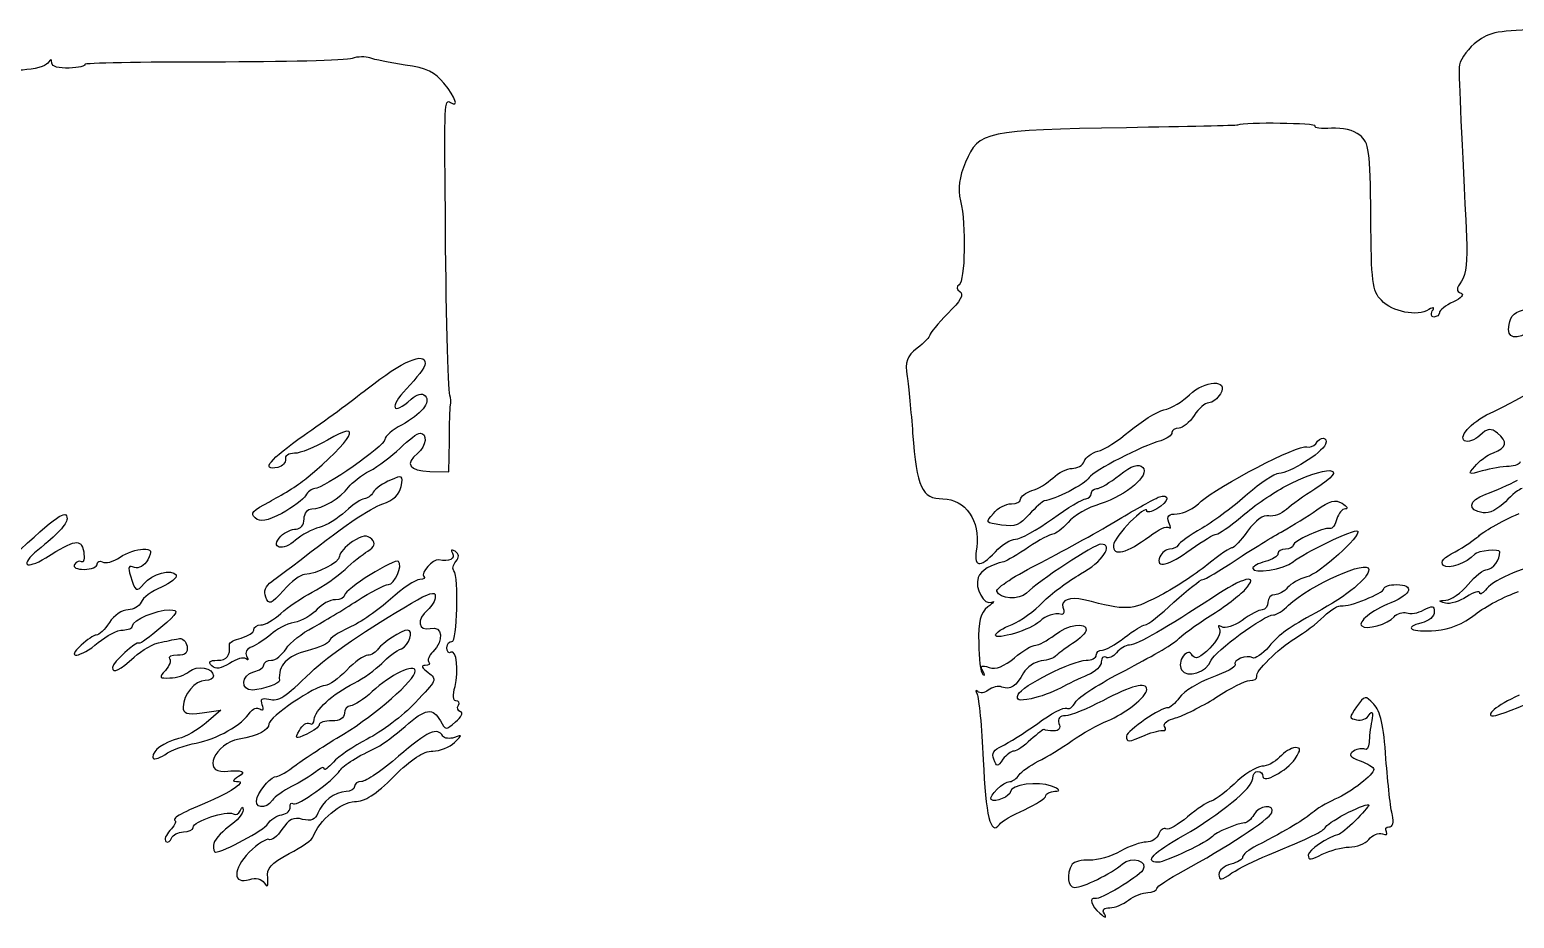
# Model space of a CAD drawing. Extents: x 0 to 69.4, y 0 to 30.3.
# Drawn here: x 50.08 to 55.19, y 12.22 to 15.27 of the extents above; entities that cross this region are included whole.
import ezdxf

# ---------------------------------------------------------------- set-up
doc = ezdxf.new("R2010")
doc.units = 0
doc.header["$MEASUREMENT"] = 0
doc.layers.get('0').update_dxf_attribs({"linetype": 'CONTINUOUS'})

msp = doc.modelspace()

# ---------------------------------------------------------------- linework, layer by layer
at = {"color": 0, "linetype": 'CONTINUOUS'}
for p, q in [((51.1908, 15.1754), (51.1908, 15.1754)), ((51.4425, 14.1268), (51.4425, 14.1268)), ((54.1783, 14.0226), (54.1783, 14.0226)), ((51.524, 13.7536), (51.5258, 13.8595)), ((54.5394, 13.8491), (54.5394, 13.8491)), ((51.4582, 13.7554), (51.524, 13.7536)), ((50.6753, 12.9256), (50.7394, 12.9343)), ((50.7394, 12.9343), (50.6892, 12.8909)), ((54.6471, 12.9465), (54.6471, 12.9465)), ((51.3506, 12.7763), (51.3506, 12.7763)), ((54.3814, 12.7728), (54.3814, 12.7728))]:
    msp.add_line(p, q, dxfattribs=at)
for points in [[(55.265, 15.2743), (55.1226, 15.2708), (55.0983, 15.2639), (55.0515, 15.2257)], [(55.0515, 15.2257), (55.0237, 15.2014), (54.9994, 15.165), (54.9994, 15.1458)], [(50.1579, 15.1597), (50.1579, 15.1754), (50.1544, 15.1754), (50.144, 15.1597)], [(51.1908, 15.1754), (51.1717, 15.1685), (50.9565, 15.1632), (50.71, 15.1632)], [(51.2515, 15.1771), (51.2376, 15.1824), (51.2099, 15.1824), (51.1908, 15.1754)], [(51.3731, 15.1528), (51.321, 15.1615), (51.2654, 15.1719), (51.2515, 15.1771)], [(50.144, 15.1597), (50.1285, 15.1354), (49.9949, 15.125), (49.9375, 15.1442)], [(50.2169, 15.1424), (50.1822, 15.1407), (50.1579, 15.1476), (50.1579, 15.1597)], [(50.2708, 15.1546), (50.2743, 15.1493), (50.25, 15.1442), (50.2169, 15.1424)], [(50.71, 15.1632), (50.4653, 15.1632), (50.2674, 15.1597), (50.2708, 15.1546)], [(51.5067, 15.0903), (51.4772, 15.1285), (51.4478, 15.1424), (51.3731, 15.1528)], [(54.9994, 15.1458), (54.9976, 15.1146), (55.0099, 14.8785), (55.0254, 14.5608)], [(51.5293, 15.0243), (51.5588, 15.0053), (51.5483, 15.04), (51.5067, 15.0903)], [(51.5119, 14.6511), (51.5085, 15.0226), (51.5085, 15.0365), (51.5293, 15.0243)], [(53.8554, 14.9375), (53.3694, 14.9289), (53.3468, 14.9254), (53.3017, 14.8194)], [(54.2374, 14.9463), (54.2321, 14.9444), (54.0603, 14.941), (53.8554, 14.9375)], [(54.5047, 14.9428), (54.5099, 14.9532), (54.2651, 14.9567), (54.2374, 14.9463)], [(54.5603, 14.9358), (54.5256, 14.9324), (54.4994, 14.9358), (54.5047, 14.9428)], [(54.6575, 14.9115), (54.6367, 14.9289), (54.5985, 14.9375), (54.5603, 14.9358)], [(54.6957, 14.6319), (54.6939, 14.8629), (54.6904, 14.8854), (54.6575, 14.9115)], [(53.3017, 14.8194), (53.2792, 14.7657), (53.2739, 14.731), (53.2843, 14.6858)], [(53.2843, 14.6858), (53.3035, 14.6042), (53.3, 14.4099), (53.2792, 14.3976)], [(51.5275, 14.0175), (51.5206, 14.0418), (51.5136, 14.3126), (51.5119, 14.6511)], [(54.7321, 14.3439), (54.7008, 14.3768), (54.6974, 14.4046), (54.6957, 14.6319)], [(55.0254, 14.5608), (55.0289, 14.481), (55.0237, 14.4342), (55.0081, 14.4099)], [(55.0081, 14.4099), (54.989, 14.3838), (54.989, 14.3751), (55.0064, 14.3682)], [(53.2826, 14.3733), (53.2965, 14.3647), (53.2843, 14.3421), (53.241, 14.2988)], [(53.2792, 14.3976), (53.2688, 14.3907), (53.2704, 14.3821), (53.2826, 14.3733)], [(55.0064, 14.3682), (55.0185, 14.3647), (55.0064, 14.3508), (54.9803, 14.3386)], [(54.8953, 14.3126), (54.8553, 14.2865), (54.7703, 14.3039), (54.7321, 14.3439)], [(54.9074, 14.3074), (54.9161, 14.3196), (54.9126, 14.3213), (54.8953, 14.3126)], [(54.9126, 14.2865), (54.9039, 14.2865), (54.9004, 14.2953), (54.9074, 14.3074)], [(54.9803, 14.3386), (54.9525, 14.3265), (54.9317, 14.3092), (54.9317, 14.3004)], [(55.1713, 14.2606), (55.1765, 14.2918), (55.1921, 14.3057), (55.2356, 14.3143)], [(53.241, 14.2988), (53.2063, 14.264), (53.1785, 14.231), (53.1785, 14.224)], [(54.9317, 14.3004), (54.9317, 14.2935), (54.9231, 14.2865), (54.9126, 14.2865)], [(55.2511, 14.2432), (55.1974, 14.2032), (55.1608, 14.2101), (55.1713, 14.2606)], [(53.1785, 14.224), (53.1785, 14.2189), (53.1593, 14.1981), (53.135, 14.1789)], [(51.2429, 14.04), (51.3644, 14.1356), (51.4425, 14.1685), (51.4425, 14.1268)], [(53.135, 14.1789), (53.0986, 14.1511), (53.0933, 14.1338), (53.1003, 14.0817)], [(51.4425, 14.1268), (51.4425, 14.1147), (51.4131, 14.0765), (51.3783, 14.04)], [(55.1192, 13.9619), (55.1956, 13.9967), (55.3986, 14.1147), (55.4108, 14.1321)], [(53.1003, 14.0817), (53.1056, 14.0469), (53.1142, 13.9585), (53.1194, 13.8873)], [(54.0724, 14.0192), (54.1228, 14.0696), (54.2096, 14.0731), (54.1783, 14.0226)], [(51.0258, 13.8804), (51.0936, 13.9272), (51.1908, 13.9983), (51.2429, 14.04)], [(51.3783, 14.04), (51.3158, 13.9758), (51.3297, 13.9446), (51.3939, 14.0036)], [(51.4425, 14.0157), (51.4633, 13.9932), (51.4286, 13.9515), (51.361, 13.9151)], [(51.3939, 14.0036), (51.4131, 14.021), (51.4321, 14.0261), (51.4425, 14.0157)], [(51.5293, 13.9828), (51.531, 13.9932), (51.531, 14.0088), (51.5275, 14.0175)], [(53.9839, 13.9671), (54.0099, 13.9724), (54.0499, 13.9967), (54.0724, 14.0192)], [(54.1783, 14.0226), (54.1679, 14.0053), (54.1506, 13.9914), (54.1383, 13.9914)], [(51.5258, 13.8595), (51.5258, 13.9168), (51.5275, 13.974), (51.5293, 13.9828)], [(53.8658, 13.8943), (53.9057, 13.9272), (53.9578, 13.9603), (53.9839, 13.9671)], [(54.0881, 13.9481), (54.0724, 13.9238), (54.0481, 13.9047), (54.036, 13.9047)], [(54.1383, 13.9914), (54.1263, 13.9914), (54.1036, 13.9724), (54.0881, 13.9481)], [(55.0185, 13.8613), (54.9942, 13.8769), (55.0497, 13.9325), (55.1192, 13.9619)], [(51.0328, 13.7311), (51.1943, 13.8648), (51.236, 13.9394), (51.1057, 13.863)], [(51.361, 13.9151), (51.3297, 13.8994), (51.3036, 13.8769), (51.3036, 13.8648)], [(53.7565, 13.8248), (53.779, 13.83), (53.8276, 13.8613), (53.8658, 13.8943)], [(54.036, 13.9047), (54.0221, 13.9047), (54.0117, 13.8978), (54.0117, 13.889)], [(55.1314, 13.8873), (55.1088, 13.9047), (55.0983, 13.9047), (55.0706, 13.8786)], [(50.9357, 13.7693), (50.8732, 13.7571), (50.9079, 13.797), (51.0258, 13.8804)], [(51.1057, 13.863), (51.0624, 13.8387), (51.0119, 13.8179), (50.9929, 13.8179)], [(51.3036, 13.8648), (51.3036, 13.8439), (51.0918, 13.6963), (51.0624, 13.6963)], [(51.3557, 13.8352), (51.3853, 13.8648), (51.4165, 13.8873), (51.4251, 13.8873)], [(51.4251, 13.8873), (51.4513, 13.8873), (51.446, 13.8422), (51.4165, 13.8179)], [(53.1194, 13.8873), (53.1333, 13.6998), (53.1507, 13.6616), (53.2236, 13.6616)], [(53.9735, 13.8613), (53.9075, 13.8439), (53.7443, 13.7588), (53.7269, 13.7345)], [(54.0117, 13.889), (54.0117, 13.8804), (53.9943, 13.8682), (53.9735, 13.8613)], [(54.1124, 13.6529), (54.1696, 13.705), (54.4474, 13.8491), (54.4751, 13.8404)], [(54.5394, 13.8491), (54.5272, 13.8179), (54.4144, 13.7484), (54.3797, 13.7484)], [(54.4751, 13.8404), (54.4856, 13.837), (54.4994, 13.8422), (54.5064, 13.8509)], [(54.5064, 13.8509), (54.5221, 13.8769), (54.5499, 13.8752), (54.5394, 13.8491)], [(55.0706, 13.8786), (55.0532, 13.863), (55.0289, 13.8543), (55.0185, 13.8613)], [(55.1175, 13.8196), (55.1643, 13.837), (55.1678, 13.8578), (55.1314, 13.8873)], [(50.9617, 13.797), (50.9635, 13.7866), (50.9513, 13.7727), (50.9357, 13.7693)], [(50.9929, 13.8179), (50.9721, 13.8179), (50.9582, 13.8092), (50.9617, 13.797)], [(51.2515, 13.7571), (51.2811, 13.7727), (51.3263, 13.8075), (51.3557, 13.8352)], [(51.4165, 13.8179), (51.3714, 13.7814), (51.3869, 13.7571), (51.4582, 13.7554)], [(53.7096, 13.7901), (53.7149, 13.804), (53.7357, 13.8196), (53.7565, 13.8248)], [(55.0532, 13.7727), (55.0671, 13.7901), (55.0949, 13.8109), (55.1175, 13.8196)], [(51.1786, 13.7016), (51.1908, 13.7172), (51.2238, 13.7432), (51.2515, 13.7571)], [(51.3592, 13.7033), (51.3679, 13.7432), (51.3644, 13.7432), (51.3228, 13.7259)], [(53.6019, 13.7328), (53.6211, 13.7519), (53.6506, 13.7658), (53.6679, 13.7658)], [(53.6679, 13.7658), (53.6853, 13.7658), (53.7044, 13.7762), (53.7096, 13.7901)], [(53.7531, 13.6963), (53.7635, 13.6963), (53.7982, 13.7172), (53.8311, 13.7432)], [(53.911, 13.7693), (53.9369, 13.7432), (53.8571, 13.6738), (53.7651, 13.6443)], [(53.8311, 13.7432), (53.8744, 13.7762), (53.8971, 13.7832), (53.911, 13.7693)], [(54.3797, 13.7484), (54.364, 13.7484), (54.3154, 13.7154), (54.2721, 13.6773)], [(54.3936, 13.6998), (54.5429, 13.7814), (54.6367, 13.7762), (54.5029, 13.6946)], [(55.0793, 13.7571), (55.0307, 13.7432), (55.0289, 13.745), (55.0532, 13.7727)], [(55.1713, 13.7727), (55.1487, 13.7727), (55.1088, 13.7658), (55.0793, 13.7571)], [(55.2094, 13.7884), (55.2094, 13.7797), (55.1921, 13.7745), (55.1713, 13.7727)], [(50.9061, 13.6512), (50.9461, 13.672), (51.0033, 13.7068), (51.0328, 13.7311)], [(51.0624, 13.6963), (51.0519, 13.6963), (51.0381, 13.6859), (51.0311, 13.672)], [(51.0519, 13.6269), (51.0883, 13.6269), (51.1508, 13.6634), (51.1786, 13.7016)], [(51.3228, 13.7259), (51.2985, 13.7154), (51.2707, 13.6963), (51.2638, 13.6842)], [(51.2967, 13.6443), (51.3332, 13.6564), (51.354, 13.6773), (51.3592, 13.7033)], [(53.4908, 13.6599), (53.4908, 13.6686), (53.5082, 13.6825), (53.529, 13.6894)], [(53.529, 13.6894), (53.5499, 13.6946), (53.5829, 13.7154), (53.6019, 13.7328)], [(53.7269, 13.7345), (53.7149, 13.712), (53.6054, 13.6564), (53.5725, 13.6547)], [(53.7339, 13.679), (53.7339, 13.6894), (53.7426, 13.6963), (53.7531, 13.6963)], [(54.2478, 13.5974), (54.2842, 13.6304), (54.3501, 13.6755), (54.3936, 13.6998)], [(54.5029, 13.6946), (54.4665, 13.672), (54.4231, 13.6408), (54.4057, 13.6252)], [(55.0914, 13.6773), (55.1226, 13.6894), (55.1731, 13.7102), (55.2008, 13.7259)], [(55.2164, 13.6963), (55.2078, 13.6963), (55.1817, 13.6755), (55.1592, 13.6512)], [(50.8575, 13.5957), (50.8385, 13.6113), (50.8489, 13.6217), (50.9061, 13.6512)], [(51.0311, 13.672), (51.0242, 13.6599), (50.986, 13.6321), (50.9496, 13.6113)], [(50.9825, 13.4273), (51.1631, 13.5696), (51.2515, 13.6286), (51.2967, 13.6443)], [(51.2325, 13.6616), (51.2238, 13.6616), (51.1943, 13.6425), (51.1682, 13.6182)], [(51.2638, 13.6842), (51.2568, 13.672), (51.2429, 13.6616), (51.2325, 13.6616)], [(53.2236, 13.6616), (53.3, 13.6616), (53.3537, 13.5835), (53.3399, 13.495)], [(53.3971, 13.6113), (53.4128, 13.6304), (53.4406, 13.6443), (53.4596, 13.6443)], [(53.4596, 13.6443), (53.4769, 13.6443), (53.4908, 13.6512), (53.4908, 13.6599)], [(53.5725, 13.6547), (53.5656, 13.6529), (53.5429, 13.6321), (53.5204, 13.6078)], [(53.6003, 13.5922), (53.6524, 13.6304), (53.7044, 13.6616), (53.7149, 13.6616)], [(53.7651, 13.6443), (53.7235, 13.6321), (53.6732, 13.6026), (53.654, 13.58)], [(53.7149, 13.6616), (53.7253, 13.6616), (53.7339, 13.6703), (53.7339, 13.679)], [(53.9249, 13.62), (53.9249, 13.646), (53.8121, 13.5314), (53.8103, 13.5019)], [(53.8276, 13.5904), (53.8867, 13.6252), (53.9492, 13.6599), (53.9647, 13.6668)], [(53.9647, 13.6668), (54.0064, 13.6825), (54.0013, 13.6495), (53.9596, 13.6269)], [(54.029, 13.6095), (54.0499, 13.6095), (54.0881, 13.6286), (54.1124, 13.6529)], [(54.2721, 13.6773), (54.2286, 13.6391), (54.1592, 13.5852), (54.1158, 13.5609)], [(54.5099, 13.6234), (54.5533, 13.6547), (54.5742, 13.6599), (54.5967, 13.646)], [(54.5967, 13.646), (54.614, 13.6356), (54.6193, 13.6269), (54.6089, 13.6269)], [(55.0828, 13.613), (55.0254, 13.6217), (55.0307, 13.6547), (55.0914, 13.6773)], [(55.1592, 13.6512), (55.1349, 13.6269), (55.1018, 13.6095), (55.0828, 13.613)], [(50.0226, 13.462), (50.1753, 13.6043), (50.21, 13.6286), (50.21, 13.5922)], [(50.21, 13.5922), (50.21, 13.5748), (50.1771, 13.5384), (50.1093, 13.4846)], [(50.9496, 13.6113), (50.8975, 13.5852), (50.8749, 13.58), (50.8575, 13.5957)], [(50.9982, 13.5575), (51.0138, 13.5575), (51.0258, 13.5713), (51.0258, 13.5922)], [(51.0258, 13.5922), (51.0258, 13.6113), (51.0381, 13.6269), (51.0519, 13.6269)], [(51.1682, 13.6182), (51.1422, 13.5939), (51.1022, 13.5696), (51.0779, 13.5627)], [(53.4249, 13.5713), (53.3694, 13.5783), (53.3694, 13.58), (53.3971, 13.6113)], [(53.5204, 13.6078), (53.4892, 13.5713), (53.4718, 13.5644), (53.4249, 13.5713)], [(53.4735, 13.5227), (53.4892, 13.5227), (53.5464, 13.554), (53.6003, 13.5922)], [(53.5621, 13.4429), (53.6489, 13.4881), (53.7686, 13.554), (53.8276, 13.5904)], [(53.9596, 13.6269), (53.9404, 13.6165), (53.9249, 13.613), (53.9249, 13.62)], [(54.0013, 13.58), (53.9925, 13.6026), (53.9994, 13.6095), (54.029, 13.6095)], [(54.1644, 13.5401), (54.1731, 13.5401), (54.2096, 13.5661), (54.2478, 13.5974)], [(54.345, 13.6026), (54.3258, 13.6078), (54.2999, 13.587), (54.2721, 13.5505)], [(54.4057, 13.6252), (54.3883, 13.6095), (54.3606, 13.5991), (54.345, 13.6026)], [(54.3936, 13.5505), (54.4265, 13.5696), (54.4804, 13.6009), (54.5099, 13.6234)], [(54.5793, 13.5922), (54.5742, 13.5731), (54.5638, 13.5575), (54.555, 13.5592)], [(54.6089, 13.6269), (54.5967, 13.6269), (54.5846, 13.6113), (54.5793, 13.5922)], [(55.0671, 13.5332), (55.0793, 13.547), (55.1418, 13.5818), (55.206, 13.6113)], [(50.9461, 13.5332), (50.96, 13.547), (50.9843, 13.5575), (50.9982, 13.5575)], [(51.0779, 13.5627), (51.0536, 13.5575), (51.0172, 13.5366), (50.9964, 13.5193)], [(51.2585, 13.5227), (51.2429, 13.5384), (51.2272, 13.5366), (51.1925, 13.5141)], [(53.6019, 13.5401), (53.5933, 13.5401), (53.5551, 13.5193), (53.5186, 13.495)], [(53.654, 13.58), (53.6332, 13.5575), (53.6107, 13.5401), (53.6019, 13.5401)], [(53.9353, 13.5332), (53.9647, 13.5557), (53.9943, 13.5696), (54.0013, 13.5627)], [(54.0013, 13.5627), (54.0082, 13.5557), (54.0082, 13.5627), (54.0013, 13.58)], [(54.1158, 13.5609), (54.0724, 13.5366), (54.036, 13.5088), (54.0325, 13.5019)], [(54.0776, 13.4881), (54.1175, 13.5175), (54.1575, 13.5401), (54.1644, 13.5401)], [(54.2721, 13.5505), (54.2478, 13.5175), (54.2251, 13.4932), (54.22, 13.4932)], [(54.2321, 13.4516), (54.2876, 13.4881), (54.3606, 13.5332), (54.3936, 13.5505)], [(54.555, 13.5592), (54.5325, 13.5644), (54.4283, 13.5158), (54.4283, 13.5019)], [(54.4283, 13.4447), (54.4647, 13.4759), (54.6401, 13.5592), (54.6506, 13.5505)], [(54.6506, 13.5505), (54.6644, 13.5349), (54.5186, 13.403), (54.4751, 13.3926)], [(50.1371, 13.4586), (50.2396, 13.5227), (50.2569, 13.5262), (50.2674, 13.4794)], [(50.3924, 13.4603), (50.4149, 13.4759), (50.4514, 13.4881), (50.4704, 13.4881)], [(50.4704, 13.4881), (50.5017, 13.4881), (50.5035, 13.4829), (50.4878, 13.4516)], [(50.9964, 13.5193), (50.9531, 13.4794), (50.9061, 13.4915), (50.9461, 13.5332)], [(51.1925, 13.5141), (51.1682, 13.4967), (51.1474, 13.4759), (51.1474, 13.4638)], [(51.2446, 13.4811), (51.2689, 13.4967), (51.2724, 13.5071), (51.2585, 13.5227)], [(51.5449, 13.4811), (51.531, 13.4881), (51.5293, 13.4863), (51.5363, 13.4742)], [(53.3399, 13.495), (53.3278, 13.4256), (53.3486, 13.4204), (53.404, 13.4794)], [(53.404, 13.4794), (53.4267, 13.5036), (53.4579, 13.5227), (53.4735, 13.5227)], [(53.5186, 13.495), (53.4822, 13.4707), (53.444, 13.4481), (53.4336, 13.4447)], [(53.7669, 13.5054), (53.7461, 13.5054), (53.5517, 13.3787), (53.5117, 13.337)], [(53.6975, 13.403), (53.7721, 13.4447), (53.8138, 13.5054), (53.7669, 13.5054)], [(53.8103, 13.5019), (53.8068, 13.462), (53.8571, 13.4742), (53.9353, 13.5332)], [(53.97, 13.462), (53.9543, 13.4204), (53.9994, 13.4308), (54.0776, 13.4881)], [(54.0029, 13.4881), (53.9908, 13.4881), (53.9769, 13.4759), (53.97, 13.462)], [(54.0325, 13.5019), (54.029, 13.495), (54.0151, 13.4881), (54.0029, 13.4881)], [(54.22, 13.4932), (54.2147, 13.495), (54.1749, 13.469), (54.1332, 13.4342)], [(54.4022, 13.4881), (54.3883, 13.4881), (54.3763, 13.4811), (54.3763, 13.4724)], [(54.4283, 13.5019), (54.4283, 13.495), (54.4161, 13.4881), (54.4022, 13.4881)], [(54.9856, 13.4794), (55.0168, 13.4967), (55.0532, 13.521), (55.0671, 13.5332)], [(55.14, 13.4794), (55.14, 13.4898), (55.0636, 13.4829), (55.0532, 13.4707)], [(50.1093, 13.4846), (50.0469, 13.4342), (50.066, 13.4152), (50.1371, 13.4586)], [(50.2361, 13.436), (50.2292, 13.4256), (50.2447, 13.4186), (50.269, 13.4186)], [(50.2604, 13.4447), (50.2535, 13.4499), (50.2431, 13.4464), (50.2361, 13.436)], [(50.2674, 13.4794), (50.2708, 13.4551), (50.269, 13.4412), (50.2604, 13.4447)], [(50.269, 13.4186), (50.2933, 13.4186), (50.3142, 13.4273), (50.3142, 13.4377)], [(50.3142, 13.4377), (50.3142, 13.4464), (50.3229, 13.4499), (50.3315, 13.4447)], [(50.3315, 13.4447), (50.3419, 13.4377), (50.3697, 13.4447), (50.3924, 13.4603)], [(50.4426, 13.4256), (50.4218, 13.4342), (50.4183, 13.4273), (50.4288, 13.3961)], [(50.4878, 13.4516), (50.4757, 13.4308), (50.4565, 13.4204), (50.4426, 13.4256)], [(51.1474, 13.4638), (51.1474, 13.4429), (51.0693, 13.4013), (51.0276, 13.4013)], [(51.3506, 13.4464), (51.3383, 13.4586), (51.1647, 13.3492), (51.1647, 13.3301)], [(51.1665, 13.4186), (51.1908, 13.4429), (51.2272, 13.4707), (51.2446, 13.4811)], [(51.3158, 13.3665), (51.3367, 13.3665), (51.3661, 13.4325), (51.3506, 13.4464)], [(51.4893, 13.4516), (51.4686, 13.4551), (51.4251, 13.4065), (51.4374, 13.3943)], [(51.5363, 13.4742), (51.5467, 13.4551), (51.5258, 13.4447), (51.4893, 13.4516)], [(51.5414, 13.4134), (51.5344, 13.4186), (51.5379, 13.4342), (51.5483, 13.4464)], [(51.5483, 13.4464), (51.5606, 13.4603), (51.5588, 13.4707), (51.5449, 13.4811)], [(53.4336, 13.4447), (53.3885, 13.436), (53.3537, 13.4152), (53.3451, 13.3908)], [(53.4093, 13.344), (53.4058, 13.3544), (53.4735, 13.3995), (53.5621, 13.4429)], [(54.1332, 13.4342), (54.0897, 13.3995), (54.0133, 13.3492), (53.9631, 13.3249)], [(54.1175, 13.3839), (54.1244, 13.3839), (54.1765, 13.4134), (54.2321, 13.4516)], [(54.3328, 13.4464), (54.3085, 13.4395), (54.2894, 13.429), (54.2894, 13.4221)], [(54.2894, 13.4221), (54.2894, 13.4013), (54.3987, 13.4186), (54.4283, 13.4447)], [(54.3763, 13.4724), (54.3763, 13.4638), (54.3571, 13.4516), (54.3328, 13.4464)], [(54.4126, 13.2954), (54.4874, 13.3648), (54.6888, 13.4551), (54.6888, 13.4186)], [(54.9456, 13.4325), (54.9335, 13.4447), (54.9474, 13.4603), (54.9856, 13.4794)], [(55.0532, 13.4707), (55.0254, 13.4395), (54.9612, 13.4169), (54.9456, 13.4325)], [(55.2979, 13.436), (55.2442, 13.436), (55.1192, 13.3856), (55.0949, 13.3527)], [(55.0967, 13.4186), (55.1157, 13.4186), (55.14, 13.4533), (55.14, 13.4794)], [(50.4288, 13.3961), (50.4444, 13.3422), (50.4496, 13.3388), (50.4757, 13.37)], [(50.4757, 13.37), (50.5017, 13.403), (50.5711, 13.4221), (50.585, 13.3995)], [(50.585, 13.3995), (50.5901, 13.3908), (50.5676, 13.3717), (50.5347, 13.3579)], [(50.9149, 13.377), (50.9322, 13.3908), (50.9635, 13.4134), (50.9825, 13.4273)], [(51.0276, 13.4013), (51.0138, 13.4013), (50.9808, 13.377), (50.9547, 13.3457)], [(51.0536, 13.3405), (51.0901, 13.3596), (51.1404, 13.3943), (51.1665, 13.4186)], [(51.4235, 13.3839), (51.4096, 13.3839), (51.3644, 13.3544), (51.3228, 13.3162)], [(51.4374, 13.3943), (51.4443, 13.3891), (51.4374, 13.3839), (51.4235, 13.3839)], [(51.5344, 13.1704), (51.5518, 13.1669), (51.5588, 13.3943), (51.5414, 13.4134)], [(53.3451, 13.3908), (53.3313, 13.3544), (53.366, 13.2936), (53.3919, 13.3058)], [(53.5672, 13.3058), (53.595, 13.3336), (53.654, 13.3787), (53.6975, 13.403)], [(54.0186, 13.3058), (54.0654, 13.3492), (54.1106, 13.3839), (54.1175, 13.3839)], [(54.2633, 13.3492), (54.3154, 13.4065), (54.2564, 13.3926), (54.1506, 13.3214)], [(54.4751, 13.3926), (54.4492, 13.3856), (54.4214, 13.37), (54.4092, 13.3561)], [(54.6888, 13.4186), (54.6888, 13.3891), (54.6175, 13.3301), (54.5064, 13.2693)], [(55.0307, 13.3665), (55.0532, 13.3961), (55.0844, 13.4186), (55.0967, 13.4186)], [(50.5347, 13.3579), (50.5017, 13.344), (50.4704, 13.3214), (50.4653, 13.3058)], [(50.894, 13.3231), (50.8853, 13.344), (50.8922, 13.3613), (50.9149, 13.377)], [(50.9547, 13.3457), (50.9114, 13.2988), (50.9044, 13.2954), (50.894, 13.3231)], [(50.9461, 13.2676), (50.9686, 13.2884), (51.0172, 13.3214), (51.0536, 13.3405)], [(51.2082, 13.311), (51.255, 13.3405), (51.3036, 13.3665), (51.3158, 13.3665)], [(51.3957, 13.3023), (51.4547, 13.3388), (51.4772, 13.344), (51.4772, 13.3266)], [(53.5117, 13.337), (53.4857, 13.3127), (53.4179, 13.3162), (53.4093, 13.344)], [(54.1436, 13.2589), (54.1922, 13.2902), (54.246, 13.3301), (54.2633, 13.3492)], [(54.3658, 13.3318), (54.3519, 13.3318), (54.3415, 13.3197), (54.3415, 13.3058)], [(54.4092, 13.3561), (54.3987, 13.3422), (54.3779, 13.3318), (54.3658, 13.3318)], [(54.595, 13.2936), (54.6193, 13.2884), (54.7408, 13.337), (54.7408, 13.3527)], [(54.7408, 13.3527), (54.7408, 13.3596), (54.7599, 13.3665), (54.7842, 13.3665)], [(54.7842, 13.3665), (54.8467, 13.3665), (54.8379, 13.3336), (54.7651, 13.304)], [(54.9543, 13.3127), (54.9717, 13.3127), (55.0064, 13.3388), (55.0307, 13.3665)], [(55.0706, 13.3388), (55.0706, 13.3457), (55.0497, 13.3405), (55.0254, 13.3249)], [(55.055, 13.2641), (55.0897, 13.2919), (55.1574, 13.3266), (55.2043, 13.3422)], [(55.0949, 13.3527), (55.0828, 13.337), (55.0706, 13.3301), (55.0706, 13.3388)], [(50.4653, 13.3058), (50.4583, 13.2919), (50.4392, 13.2797), (50.4201, 13.2797)], [(51.071, 13.2815), (51.0536, 13.2624), (51.0189, 13.2415), (50.9913, 13.2363)], [(51.0485, 13.0645), (51.1057, 13.12), (51.2499, 13.219), (51.3957, 13.3023)], [(51.0554, 13.219), (51.0918, 13.2381), (51.1596, 13.2797), (51.2082, 13.311)], [(51.1335, 13.3145), (51.1144, 13.3145), (51.0867, 13.2988), (51.071, 13.2815)], [(51.1647, 13.3301), (51.1647, 13.3214), (51.1508, 13.3145), (51.1335, 13.3145)], [(51.3228, 13.3162), (51.2828, 13.2797), (51.2186, 13.2346), (51.1804, 13.219)], [(51.4772, 13.3266), (51.4772, 13.3127), (51.4651, 13.2919), (51.4513, 13.2797)], [(53.3781, 13.2902), (53.3521, 13.2676), (53.3451, 13.2415), (53.3468, 13.1652)], [(53.3919, 13.3058), (53.404, 13.3127), (53.3971, 13.304), (53.3781, 13.2902)], [(53.4614, 13.2294), (53.4908, 13.2415), (53.5394, 13.2763), (53.5672, 13.3058)], [(53.7079, 13.3145), (53.6628, 13.3249), (53.6263, 13.3127), (53.6367, 13.2884)], [(53.6367, 13.2884), (53.6419, 13.2745), (53.6401, 13.2641), (53.6332, 13.2641)], [(53.9631, 13.3249), (53.8693, 13.2763), (53.8589, 13.2763), (53.7079, 13.3145)], [(54.1506, 13.3214), (53.9978, 13.2207), (53.8901, 13.1582), (53.8658, 13.1582)], [(53.9196, 13.2277), (53.9283, 13.2277), (53.9717, 13.2624), (54.0186, 13.3058)], [(54.3415, 13.3058), (54.3415, 13.2919), (54.3328, 13.2797), (54.3224, 13.2797)], [(54.3606, 13.2624), (54.371, 13.2624), (54.3936, 13.2763), (54.4126, 13.2954)], [(54.5342, 13.2572), (54.5585, 13.2797), (54.5862, 13.2971), (54.595, 13.2936)], [(54.7651, 13.304), (54.6974, 13.2763), (54.6506, 13.2381), (54.6644, 13.2242)], [(54.8779, 13.2797), (54.9074, 13.2954), (54.9143, 13.2936), (54.9143, 13.2728)], [(54.9525, 13.3023), (54.9265, 13.3092), (54.9265, 13.311), (54.9543, 13.3127)], [(55.0254, 13.3249), (55.0011, 13.3075), (54.9682, 13.2988), (54.9525, 13.3023)], [(50.3558, 13.2363), (50.3403, 13.212), (50.3211, 13.1929), (50.3107, 13.1929)], [(50.4201, 13.2797), (50.3993, 13.2797), (50.3715, 13.2606), (50.3558, 13.2363)], [(50.4357, 13.2242), (50.4357, 13.245), (50.5174, 13.2797), (50.5624, 13.2797)], [(50.5624, 13.2797), (50.5971, 13.278), (50.5936, 13.2711), (50.5329, 13.219)], [(50.8767, 13.2277), (50.8906, 13.2277), (50.9218, 13.245), (50.9461, 13.2676)], [(50.9913, 13.2363), (50.9651, 13.2311), (50.9288, 13.212), (50.9114, 13.1947)], [(51.4513, 13.2797), (51.4113, 13.2467), (51.4182, 13.2051), (51.4599, 13.2155)], [(53.5568, 13.2398), (53.529, 13.212), (53.404, 13.1738), (53.404, 13.1929)], [(53.6332, 13.2641), (53.6037, 13.2693), (53.5794, 13.2606), (53.5568, 13.2398)], [(53.6072, 13.1929), (53.654, 13.2294), (53.7165, 13.2398), (53.7165, 13.2103)], [(54.029, 13.1756), (54.0429, 13.1912), (54.095, 13.2277), (54.1436, 13.2589)], [(54.1471, 13.1061), (54.1592, 13.1374), (54.3293, 13.2624), (54.3606, 13.2624)], [(54.2529, 13.2433), (54.2251, 13.2242), (54.1939, 13.2138), (54.1835, 13.2207)], [(54.3224, 13.2797), (54.3119, 13.2797), (54.2807, 13.2641), (54.2529, 13.2433)], [(54.5064, 13.2693), (54.4144, 13.219), (54.3832, 13.1981), (54.345, 13.153)], [(54.4369, 13.1825), (54.4665, 13.1999), (54.5099, 13.2329), (54.5342, 13.2572)], [(54.6644, 13.2242), (54.6783, 13.2086), (54.7564, 13.2311), (54.7756, 13.2554)], [(54.7756, 13.2554), (54.786, 13.2676), (54.8067, 13.2728), (54.8189, 13.2693)], [(54.871, 13.2346), (54.805, 13.219), (54.8344, 13.2016), (54.9196, 13.2086)], [(54.8189, 13.2693), (54.831, 13.2641), (54.8588, 13.2676), (54.8779, 13.2797)], [(54.9143, 13.2728), (54.9143, 13.2572), (54.8953, 13.2415), (54.871, 13.2346)], [(54.9196, 13.2086), (54.9682, 13.212), (55.0133, 13.2311), (55.055, 13.2641)], [(50.3107, 13.1929), (50.3021, 13.1929), (50.2794, 13.1773), (50.2586, 13.1582)], [(50.3176, 13.1669), (50.3454, 13.1912), (50.3836, 13.2103), (50.4028, 13.2103)], [(50.4028, 13.2103), (50.4201, 13.2103), (50.4357, 13.2172), (50.4357, 13.2242)], [(50.5329, 13.219), (50.4947, 13.186), (50.4618, 13.1617), (50.4583, 13.1652)], [(50.5347, 13.1686), (50.5589, 13.1738), (50.5867, 13.179), (50.5971, 13.1808)], [(50.5971, 13.1808), (50.6075, 13.1825), (50.6197, 13.1704), (50.6232, 13.1547)], [(50.769, 13.1599), (50.7672, 13.1669), (50.7864, 13.1773), (50.8089, 13.1825)], [(50.8089, 13.1825), (50.8332, 13.1895), (50.8524, 13.2016), (50.8524, 13.2103)], [(50.9114, 13.1947), (50.8922, 13.179), (50.8644, 13.1599), (50.8471, 13.153)], [(50.8524, 13.2103), (50.8524, 13.2207), (50.8644, 13.2277), (50.8767, 13.2277)], [(50.9635, 13.1461), (50.9774, 13.1669), (51.0189, 13.1999), (51.0554, 13.219)], [(51.1804, 13.219), (51.1439, 13.2016), (51.1126, 13.1808), (51.1126, 13.1738)], [(51.3818, 13.2103), (51.3626, 13.2103), (51.295, 13.1652), (51.2811, 13.1461)], [(51.361, 13.1461), (51.3869, 13.1565), (51.4043, 13.2103), (51.3818, 13.2103)], [(51.4599, 13.2155), (51.5015, 13.2259), (51.5085, 13.1738), (51.4686, 13.1356)], [(53.404, 13.1929), (53.404, 13.1999), (53.4301, 13.2172), (53.4614, 13.2294)], [(53.5429, 13.1582), (53.5533, 13.1582), (53.5829, 13.1738), (53.6072, 13.1929)], [(53.7165, 13.2103), (53.7165, 13.2016), (53.6957, 13.1808), (53.6697, 13.1634)], [(53.7721, 13.1408), (53.7825, 13.1408), (53.8172, 13.1599), (53.8485, 13.1842)], [(53.8485, 13.1842), (53.8797, 13.2086), (53.911, 13.2277), (53.9196, 13.2277)], [(54.1749, 13.2138), (54.1818, 13.2016), (54.1661, 13.1721), (54.1418, 13.1478)], [(54.1835, 13.2207), (54.1696, 13.2277), (54.1679, 13.2259), (54.1749, 13.2138)], [(54.3033, 13.0506), (54.2981, 13.0679), (54.3744, 13.1443), (54.4369, 13.1825)], [(50.2586, 13.1582), (50.2031, 13.1079), (50.2551, 13.1148), (50.3176, 13.1669)], [(50.4583, 13.1652), (50.4496, 13.1738), (50.3663, 13.0974), (50.3663, 13.0818)], [(50.441, 13.1165), (50.4669, 13.1408), (50.5086, 13.1652), (50.5347, 13.1686)], [(50.6232, 13.1547), (50.6267, 13.1322), (50.6179, 13.1235), (50.5901, 13.1235)], [(50.7274, 13.1061), (50.7603, 13.1061), (50.7725, 13.1217), (50.769, 13.1599)], [(50.8471, 13.153), (50.8281, 13.1461), (50.8211, 13.1322), (50.8281, 13.12)], [(50.9131, 13.1061), (50.9269, 13.1061), (50.9496, 13.1235), (50.9635, 13.1461)], [(51.0363, 13.1391), (50.9669, 13.1217), (50.9357, 13.0888), (50.9408, 13.0367)], [(51.1126, 13.1738), (51.1126, 13.1652), (51.0779, 13.1495), (51.0363, 13.1391)], [(51.2811, 13.1461), (51.2742, 13.1339), (51.2568, 13.1235), (51.2446, 13.1235)], [(51.2932, 13.0957), (51.3124, 13.1165), (51.3436, 13.1391), (51.361, 13.1461)], [(51.4686, 13.1356), (51.4547, 13.1217), (51.4494, 13.1061), (51.4547, 13.0992)], [(51.5171, 13.1495), (51.5171, 13.1634), (51.5258, 13.1721), (51.5344, 13.1704)], [(51.531, 13.1339), (51.524, 13.1287), (51.5171, 13.1356), (51.5171, 13.1495)], [(51.5449, 13.0159), (51.5588, 13.0697), (51.5501, 13.1443), (51.531, 13.1339)], [(53.3468, 13.1652), (53.3468, 13.1131), (53.3537, 13.0645), (53.3607, 13.0575)], [(53.47, 13.1148), (53.4978, 13.1391), (53.5308, 13.1582), (53.5429, 13.1582)], [(53.6697, 13.1634), (53.6419, 13.1461), (53.6176, 13.127), (53.6124, 13.1217)], [(53.7513, 13.1235), (53.7513, 13.1339), (53.76, 13.1408), (53.7721, 13.1408)], [(53.8207, 13.1322), (53.8086, 13.1183), (53.7929, 13.1113), (53.7843, 13.1165)], [(53.8658, 13.1582), (53.8519, 13.1582), (53.8329, 13.1461), (53.8207, 13.1322)], [(53.8501, 13.0714), (53.9335, 13.1148), (54.0151, 13.1617), (54.029, 13.1756)], [(54.0828, 13.1217), (54.0724, 13.1374), (54.0654, 13.1374), (54.0499, 13.12)], [(54.1418, 13.1478), (54.1089, 13.1148), (54.0915, 13.1079), (54.0828, 13.1217)], [(54.345, 13.153), (54.3224, 13.127), (54.2964, 13.1096), (54.2894, 13.1148)], [(50.3663, 13.0818), (50.3663, 13.0592), (50.394, 13.0731), (50.441, 13.1165)], [(50.5624, 13.1113), (50.5693, 13.1061), (50.5624, 13.087), (50.5485, 13.0714)], [(50.5901, 13.1235), (50.5693, 13.1235), (50.5572, 13.1183), (50.5624, 13.1113)], [(50.6301, 13.0679), (50.6579, 13.0905), (50.7135, 13.0801), (50.7135, 13.0523)], [(50.7082, 13.087), (50.6943, 13.1009), (50.6996, 13.1061), (50.7274, 13.1061)], [(50.769, 13.0957), (50.7394, 13.0766), (50.7221, 13.0731), (50.7082, 13.087)], [(50.8263, 13.1113), (50.8176, 13.1183), (50.7933, 13.1113), (50.769, 13.0957)], [(50.8281, 13.12), (50.835, 13.1079), (50.8332, 13.1027), (50.8263, 13.1113)], [(50.8524, 13.0662), (50.8714, 13.0714), (50.8871, 13.0818), (50.8871, 13.0905)], [(50.8871, 13.0905), (50.8871, 13.0992), (50.8992, 13.1061), (50.9131, 13.1061)], [(51.2446, 13.1235), (51.2325, 13.1235), (51.1994, 13.1009), (51.1717, 13.0714)], [(51.1978, 13.028), (51.2307, 13.0436), (51.2724, 13.0749), (51.2932, 13.0957)], [(51.4078, 13.0697), (51.4078, 13.0974), (51.321, 13.0558), (51.2603, 12.9985)], [(51.4425, 13.0888), (51.4269, 13.0888), (51.4304, 13.0801), (51.4529, 13.0645)], [(51.4547, 13.0992), (51.4617, 13.094), (51.4547, 13.0888), (51.4425, 13.0888)], [(53.3607, 13.0697), (53.3503, 13.087), (53.3556, 13.0905), (53.3832, 13.0818)], [(53.3832, 13.0818), (53.4058, 13.0731), (53.4336, 13.0853), (53.47, 13.1148)], [(53.4822, 12.9881), (53.4943, 13.0176), (53.6697, 13.1061), (53.7165, 13.1061)], [(53.5621, 13.1044), (53.5394, 13.1009), (53.5117, 13.0818), (53.5013, 13.0627)], [(53.6124, 13.1217), (53.6072, 13.1148), (53.5846, 13.1061), (53.5621, 13.1044)], [(53.7165, 13.1061), (53.7357, 13.1061), (53.7513, 13.1148), (53.7513, 13.1235)], [(53.7686, 13.1009), (53.7686, 13.087), (53.7478, 13.0662), (53.7218, 13.0558)], [(53.7843, 13.1165), (53.7756, 13.1217), (53.7686, 13.1148), (53.7686, 13.1009)], [(54.0499, 13.12), (54.0394, 13.1061), (54.0376, 13.087), (54.0446, 13.0731)], [(54.0446, 13.0731), (54.0638, 13.0436), (54.1314, 13.0645), (54.1471, 13.1061)], [(54.2286, 13.0905), (54.2321, 13.0836), (54.1974, 13.0645), (54.1487, 13.0471)], [(54.2894, 13.1148), (54.2703, 13.127), (54.2182, 13.1061), (54.2286, 13.0905)], [(55.1175, 12.9152), (55.1504, 12.9152), (55.4143, 13.0349), (55.4785, 13.0783)], [(50.5485, 13.0714), (50.526, 13.0471), (50.5278, 13.0436), (50.5642, 13.0454)], [(50.5642, 13.0454), (50.5867, 13.0454), (50.6163, 13.0558), (50.6301, 13.0679)], [(50.6857, 13.0367), (50.651, 13.0367), (50.611, 12.9881), (50.6093, 12.9465)], [(50.7135, 13.0523), (50.7135, 13.0436), (50.7013, 13.0367), (50.6857, 13.0367)], [(50.8489, 13.0038), (50.8054, 13.002), (50.8089, 13.0558), (50.8524, 13.0662)], [(50.9408, 13.0367), (50.9426, 13.0263), (50.8836, 13.0055), (50.8489, 13.0038)], [(50.9044, 12.9725), (50.9392, 12.9638), (50.96, 12.9777), (51.0485, 13.0645)], [(51.0606, 12.9031), (51.0606, 12.9326), (51.1231, 12.9899), (51.1978, 13.028)], [(51.1717, 13.0714), (51.1439, 13.0436), (51.111, 13.0193), (51.0988, 13.0193)], [(51.1613, 12.8527), (51.2742, 12.9204), (51.4078, 13.0384), (51.4078, 13.0697)], [(51.4529, 13.0645), (51.4842, 13.0402), (51.4825, 13.0367), (51.4078, 12.9603)], [(53.3607, 13.0575), (53.3694, 13.0506), (53.3694, 13.0558), (53.3607, 13.0697)], [(53.5013, 13.0627), (53.4753, 13.0159), (53.4561, 13.0038), (53.4267, 13.0142)], [(53.7218, 13.0558), (53.694, 13.0436), (53.6524, 13.0245), (53.6281, 13.0107)], [(53.6801, 12.9621), (53.6888, 12.9794), (53.7651, 13.028), (53.8501, 13.0714)], [(53.9249, 13.0055), (53.9249, 13.0332), (53.871, 13.0193), (53.7739, 12.9673)], [(54.1487, 13.0471), (54.1019, 13.0297), (54.0515, 12.9985), (54.0376, 12.9777)], [(54.1626, 12.9777), (54.2112, 13.0107), (54.2651, 13.0367), (54.279, 13.0367)], [(54.279, 13.0367), (54.2946, 13.0367), (54.305, 13.0419), (54.3033, 13.0506)], [(50.8818, 12.9534), (50.8749, 12.9742), (50.8801, 12.9777), (50.9044, 12.9725)], [(51.0988, 13.0193), (51.064, 13.0193), (50.9044, 12.91), (50.9044, 12.8874)], [(51.2603, 12.9985), (51.2307, 12.9725), (51.1978, 12.9499), (51.1856, 12.9499)], [(51.5483, 12.9673), (51.5379, 12.9673), (51.5363, 12.9864), (51.5449, 13.0159)], [(53.3433, 12.9985), (53.3347, 13.0055), (53.3347, 13.002), (53.3417, 12.9899)], [(53.3417, 12.9899), (53.3468, 12.9777), (53.3572, 12.877), (53.3625, 12.7642)], [(53.3797, 13.0038), (53.3676, 12.9933), (53.3503, 12.9916), (53.3433, 12.9985)], [(53.4267, 13.0142), (53.4144, 13.0193), (53.3936, 13.0142), (53.3797, 13.0038)], [(53.5274, 12.9742), (53.4839, 12.9656), (53.4753, 12.9673), (53.4822, 12.9881)], [(53.6281, 13.0107), (53.6019, 12.9968), (53.5568, 12.9794), (53.5274, 12.9742)], [(53.7894, 12.8978), (53.8501, 12.9222), (53.9249, 12.9812), (53.9249, 13.0055)], [(54.0376, 12.9777), (54.0221, 12.9586), (54.0047, 12.9413), (53.9978, 12.943)], [(54.0237, 12.9083), (54.0499, 12.9152), (54.1124, 12.9465), (54.1626, 12.9777)], [(54.7061, 12.9551), (54.6765, 12.9864), (54.6749, 12.9864), (54.6471, 12.9465)], [(55.206, 12.9864), (55.1279, 12.9499), (55.0862, 12.9152), (55.1175, 12.9152)], [(50.6093, 12.9465), (50.6093, 12.9222), (50.6214, 12.9187), (50.6753, 12.9256)], [(50.6544, 12.8215), (50.7239, 12.8336), (50.8142, 12.8857), (50.8401, 12.9274)], [(50.8401, 12.9274), (50.8489, 12.9395), (50.8628, 12.9447), (50.8732, 12.9395)], [(50.8732, 12.9395), (50.8853, 12.9308), (50.8888, 12.936), (50.8818, 12.9534)], [(51.1647, 12.9239), (51.1647, 12.9083), (51.1492, 12.8978), (51.1214, 12.8978)], [(51.1856, 12.9499), (51.1735, 12.9499), (51.1647, 12.9378), (51.1647, 12.9239)], [(51.4078, 12.9603), (51.3661, 12.9152), (51.2915, 12.8597), (51.2429, 12.8353)], [(51.3731, 12.8788), (51.4443, 12.9413), (51.4686, 12.9447), (51.4946, 12.8978)], [(51.5467, 12.8944), (51.5657, 12.91), (51.5744, 12.9256), (51.564, 12.9291)], [(51.5571, 12.9517), (51.5622, 12.9603), (51.5588, 12.9673), (51.5483, 12.9673)], [(51.564, 12.9291), (51.5553, 12.9326), (51.5501, 12.943), (51.5571, 12.9517)], [(53.5499, 12.8892), (53.595, 12.9222), (53.6401, 12.9465), (53.6489, 12.9413)], [(53.7739, 12.9673), (53.72, 12.9395), (53.6628, 12.9152), (53.6454, 12.9152)], [(53.6489, 12.9413), (53.6558, 12.936), (53.6697, 12.9447), (53.6801, 12.9621)], [(53.9978, 12.943), (53.9769, 12.9465), (53.8554, 12.8631), (53.8554, 12.8458)], [(54.6471, 12.9465), (54.621, 12.91), (54.621, 12.9065), (54.6471, 12.9013)], [(54.6904, 12.9187), (54.7008, 12.9343), (54.7043, 12.9274), (54.6992, 12.8978)], [(54.7478, 12.7676), (54.7408, 12.8822), (54.7286, 12.9326), (54.7061, 12.9551)], [(50.6892, 12.8909), (50.6596, 12.8666), (50.6179, 12.8423), (50.5936, 12.8371)], [(50.9044, 12.8874), (50.9044, 12.8649), (50.8697, 12.8475), (50.8019, 12.8353)], [(51.0103, 12.8649), (51.0189, 12.884), (51.0346, 12.8944), (51.045, 12.8892)], [(51.0779, 12.8857), (51.0779, 12.877), (51.0589, 12.8631), (51.0346, 12.8527)], [(51.045, 12.8892), (51.0536, 12.8822), (51.0606, 12.8892), (51.0606, 12.9031)], [(51.1214, 12.8978), (51.0971, 12.8978), (51.0779, 12.8926), (51.0779, 12.8857)], [(51.2776, 12.8076), (51.2967, 12.818), (51.3401, 12.8492), (51.3731, 12.8788)], [(51.5032, 12.8458), (51.4842, 12.877), (51.4513, 12.8631), (51.3506, 12.7763)], [(51.4946, 12.8978), (51.5119, 12.8666), (51.5136, 12.8649), (51.5467, 12.8944)], [(53.4267, 12.811), (53.4475, 12.8215), (53.5031, 12.8562), (53.5499, 12.8892)], [(53.6228, 12.8892), (53.6297, 12.8735), (53.6228, 12.8631), (53.6054, 12.8631)], [(53.6454, 12.9152), (53.6246, 12.9152), (53.6176, 12.9065), (53.6228, 12.8892)], [(53.6679, 12.8301), (53.7026, 12.8544), (53.7582, 12.8857), (53.7894, 12.8978)], [(53.9856, 12.8788), (53.9804, 12.8892), (53.9978, 12.9013), (54.0237, 12.9083)], [(53.9821, 12.8649), (53.9908, 12.8631), (53.9925, 12.8701), (53.9856, 12.8788)], [(54.6471, 12.9013), (54.6626, 12.8978), (54.6835, 12.9048), (54.6904, 12.9187)], [(54.6992, 12.8978), (54.6939, 12.8735), (54.6904, 12.8406), (54.6904, 12.8232)], [(50.5936, 12.8371), (50.5415, 12.8232), (50.5051, 12.7972), (50.5051, 12.7728)], [(50.5468, 12.7815), (50.5676, 12.7972), (50.6179, 12.8145), (50.6544, 12.8215)], [(50.8019, 12.8353), (50.7186, 12.8197), (50.6735, 12.719), (50.7533, 12.7242)], [(51.0346, 12.8527), (50.9947, 12.8336), (50.9929, 12.8353), (51.0103, 12.8649)], [(50.9982, 12.7468), (51.0276, 12.7676), (51.1006, 12.8163), (51.1613, 12.8527)], [(51.2429, 12.8353), (51.196, 12.811), (51.1422, 12.7746), (51.1265, 12.7555)], [(51.4686, 12.7937), (51.4928, 12.7937), (51.5275, 12.8076), (51.5432, 12.8232)], [(51.5432, 12.8406), (51.5258, 12.8353), (51.5085, 12.8371), (51.5032, 12.8458)], [(51.5432, 12.8232), (51.571, 12.851), (51.571, 12.851), (51.5432, 12.8406)], [(53.5256, 12.8336), (53.5031, 12.811), (53.4769, 12.7937), (53.4683, 12.7937)], [(53.5725, 12.8683), (53.5707, 12.8701), (53.5499, 12.8544), (53.5256, 12.8336)], [(53.5517, 12.759), (53.5811, 12.7728), (53.6332, 12.8058), (53.6679, 12.8301)], [(53.6054, 12.8631), (53.5899, 12.8631), (53.576, 12.8649), (53.5725, 12.8683)], [(53.8554, 12.8458), (53.8554, 12.8232), (53.8606, 12.8232), (53.9196, 12.8492)], [(53.9196, 12.8492), (53.9457, 12.8597), (53.9751, 12.8666), (53.9821, 12.8649)], [(54.6904, 12.8232), (54.6888, 12.8058), (54.6818, 12.7954), (54.6749, 12.8006)], [(50.5051, 12.7728), (50.5051, 12.7624), (50.5243, 12.7676), (50.5468, 12.7815)], [(51.1492, 12.7277), (51.1596, 12.7451), (51.2133, 12.7781), (51.2776, 12.8076)], [(51.3506, 12.7763), (51.295, 12.7277), (51.2376, 12.6895), (51.2238, 12.6895)], [(51.3349, 12.7069), (51.3957, 12.7676), (51.4356, 12.7937), (51.4686, 12.7937)], [(53.3989, 12.7659), (53.3901, 12.785), (53.3989, 12.8006), (53.4267, 12.811)], [(53.4683, 12.7937), (53.4579, 12.7937), (53.4422, 12.7815), (53.4301, 12.7659)], [(54.3814, 12.7728), (54.3658, 12.7555), (54.3397, 12.7416), (54.3207, 12.7416)], [(54.4353, 12.8058), (54.4214, 12.8058), (54.3987, 12.7902), (54.3814, 12.7728)], [(54.4353, 12.7676), (54.4561, 12.8006), (54.4561, 12.8058), (54.4353, 12.8058)], [(54.6367, 12.7937), (54.6175, 12.7815), (54.6228, 12.7746), (54.6592, 12.7607)], [(54.6749, 12.8006), (54.6679, 12.8041), (54.6506, 12.8024), (54.6367, 12.7937)], [(50.7533, 12.7242), (50.8142, 12.7294), (50.8281, 12.7242), (50.8003, 12.7069)], [(50.9322, 12.7069), (50.9392, 12.7069), (50.9686, 12.7242), (50.9982, 12.7468)], [(51.0658, 12.7225), (51.0485, 12.7086), (51.0119, 12.686), (50.9825, 12.6722)], [(50.9894, 12.6131), (51.0033, 12.6044), (51.1265, 12.6913), (51.1492, 12.7277)], [(51.0953, 12.7329), (51.0953, 12.7416), (51.0814, 12.7364), (51.0658, 12.7225)], [(51.1265, 12.7555), (51.1092, 12.7364), (51.0953, 12.726), (51.0953, 12.7329)], [(53.3625, 12.7642), (53.3694, 12.5732), (53.3885, 12.5003), (53.4179, 12.542)], [(53.4301, 12.7659), (53.411, 12.7381), (53.4093, 12.7381), (53.3989, 12.7659)], [(53.4857, 12.7121), (53.4926, 12.7225), (53.5239, 12.7451), (53.5517, 12.759)], [(54.3207, 12.7416), (54.3033, 12.7416), (54.2599, 12.7138), (54.2251, 12.6808)], [(54.2894, 12.6999), (54.2894, 12.7138), (54.2981, 12.7242), (54.3068, 12.7242)], [(54.3068, 12.7242), (54.3172, 12.7242), (54.3242, 12.7173), (54.3242, 12.7069)], [(54.3242, 12.7069), (54.3242, 12.6808), (54.4075, 12.726), (54.4353, 12.7676)], [(54.7061, 12.7312), (54.7061, 12.7138), (54.6297, 12.6531), (54.5724, 12.6288)], [(54.6592, 12.7607), (54.6853, 12.7503), (54.7061, 12.7381), (54.7061, 12.7312)], [(54.7703, 12.5732), (54.7633, 12.594), (54.7547, 12.6826), (54.7478, 12.7676)], [(50.8003, 12.6895), (50.8246, 12.6895), (50.776, 12.6548), (50.7135, 12.627)], [(50.8003, 12.7069), (50.7776, 12.6913), (50.7776, 12.6895), (50.8003, 12.6895)], [(50.8644, 12.634), (50.8783, 12.6687), (50.9131, 12.7069), (50.9322, 12.7069)], [(50.9825, 12.6722), (50.9547, 12.6583), (50.9235, 12.6357), (50.9165, 12.6253)], [(51.1994, 12.6722), (51.1994, 12.6635), (51.1856, 12.6548), (51.17, 12.6548)], [(51.1994, 12.6201), (51.2342, 12.6201), (51.2724, 12.6444), (51.3349, 12.7069)], [(51.2238, 12.6895), (51.2099, 12.6895), (51.1994, 12.6826), (51.1994, 12.6722)], [(53.3901, 12.627), (53.3797, 12.6392), (53.4318, 12.6895), (53.4544, 12.6895)], [(53.4544, 12.6895), (53.4631, 12.6895), (53.4787, 12.6999), (53.4857, 12.7121)], [(53.5968, 12.6739), (53.5517, 12.6913), (53.4561, 12.6791), (53.4561, 12.6548)], [(53.6089, 12.6565), (53.6297, 12.6565), (53.6263, 12.6617), (53.5968, 12.6739)], [(54.0515, 12.5038), (54.1783, 12.5767), (54.2894, 12.6669), (54.2894, 12.6999)], [(54.2251, 12.6808), (54.1904, 12.6478), (54.1522, 12.6201), (54.1418, 12.6201)], [(50.7135, 12.627), (50.6024, 12.5801), (50.5728, 12.5645), (50.5815, 12.5558)], [(50.9165, 12.6253), (50.894, 12.5906), (50.8506, 12.5975), (50.8644, 12.634)], [(50.9774, 12.6027), (50.9756, 12.6131), (50.9808, 12.6183), (50.9894, 12.6131)], [(51.0571, 12.5003), (51.0763, 12.5541), (51.1543, 12.6201), (51.1994, 12.6201)], [(51.17, 12.6548), (51.13, 12.6531), (51.0883, 12.6201), (51.0728, 12.5801)], [(53.4561, 12.6548), (53.4561, 12.6392), (53.4024, 12.6149), (53.3901, 12.627)], [(53.5047, 12.5923), (53.5447, 12.6114), (53.5776, 12.6322), (53.5776, 12.6409)], [(53.5776, 12.6409), (53.5776, 12.6478), (53.5915, 12.6548), (53.6089, 12.6565)], [(54.1418, 12.6201), (54.1332, 12.6183), (54.0985, 12.5958), (54.0654, 12.568)], [(54.5724, 12.6288), (54.5429, 12.6149), (54.5082, 12.594), (54.4943, 12.5819)], [(54.5411, 12.5333), (54.5533, 12.5541), (54.6888, 12.6218), (54.6888, 12.6079)], [(50.644, 12.5316), (50.644, 12.5524), (50.7603, 12.5906), (50.7811, 12.5784)], [(50.8158, 12.5906), (50.8176, 12.5801), (50.795, 12.5541), (50.7656, 12.5333)], [(50.7811, 12.5784), (50.7899, 12.5715), (50.8019, 12.5784), (50.8054, 12.5888)], [(50.8054, 12.5888), (50.8124, 12.6044), (50.8158, 12.6044), (50.8158, 12.5906)], [(50.901, 12.5437), (50.9096, 12.5576), (50.9304, 12.5732), (50.9496, 12.5749)], [(50.9496, 12.5749), (50.9669, 12.5784), (50.9808, 12.5906), (50.9774, 12.6027)], [(51.0207, 12.5593), (50.9894, 12.568), (50.9721, 12.5593), (50.9496, 12.5246)], [(51.0728, 12.5801), (51.064, 12.5576), (51.0501, 12.5524), (51.0207, 12.5593)], [(53.4179, 12.542), (53.4249, 12.5524), (53.4631, 12.5749), (53.5047, 12.5923)], [(54.0654, 12.568), (54.0325, 12.5403), (53.9994, 12.5212), (53.9908, 12.5264)], [(54.0515, 12.3823), (54.1922, 12.4587), (54.3467, 12.5593), (54.3554, 12.5819)], [(54.2929, 12.5749), (54.2842, 12.5593), (54.2703, 12.5472), (54.2617, 12.5472)], [(54.3554, 12.5819), (54.3658, 12.6131), (54.3103, 12.6079), (54.2929, 12.5749)], [(54.4943, 12.5819), (54.4717, 12.561), (54.4092, 12.5229), (54.3033, 12.4691)], [(54.6888, 12.6079), (54.6888, 12.5975), (54.5985, 12.509), (54.5846, 12.5073)], [(54.7582, 12.5333), (54.7721, 12.5333), (54.7756, 12.5489), (54.7703, 12.5732)], [(50.5642, 12.5212), (50.5503, 12.5055), (50.5433, 12.4899), (50.5503, 12.483)], [(50.5815, 12.5558), (50.5867, 12.5506), (50.5781, 12.535), (50.5642, 12.5212)], [(50.5693, 12.4951), (50.5746, 12.5055), (50.5919, 12.5159), (50.611, 12.5159)], [(50.611, 12.5159), (50.6283, 12.5159), (50.644, 12.5229), (50.644, 12.5316)], [(50.7656, 12.5333), (50.7378, 12.5125), (50.7135, 12.4847), (50.7135, 12.4708)], [(50.7204, 12.4465), (50.7482, 12.4465), (50.8888, 12.5229), (50.901, 12.5437)], [(50.9496, 12.5246), (50.9339, 12.5003), (50.9131, 12.4847), (50.9044, 12.4899)], [(53.9908, 12.5264), (53.9839, 12.5316), (53.9717, 12.5229), (53.9665, 12.509)], [(54.2617, 12.5472), (54.2356, 12.5454), (54.161, 12.5142), (54.1506, 12.5003)], [(54.3415, 12.4361), (54.4925, 12.4986), (54.5307, 12.5177), (54.5411, 12.5333)], [(54.7356, 12.509), (54.7494, 12.5038), (54.7547, 12.5073), (54.7494, 12.5159)], [(54.7494, 12.5159), (54.7443, 12.5264), (54.7478, 12.5333), (54.7582, 12.5333)], [(50.5503, 12.483), (50.5572, 12.4778), (50.5658, 12.483), (50.5693, 12.4951)], [(50.7135, 12.4708), (50.7135, 12.4569), (50.7169, 12.4465), (50.7204, 12.4465)], [(50.9044, 12.4899), (50.8975, 12.4951), (50.8663, 12.4743), (50.8367, 12.4465)], [(50.9739, 12.4413), (51.0172, 12.4639), (51.0554, 12.4899), (51.0571, 12.5003)], [(53.9231, 12.4812), (53.9057, 12.4812), (53.8658, 12.4673), (53.8346, 12.45)], [(53.9631, 12.4118), (53.9144, 12.4118), (53.9492, 12.4465), (54.0515, 12.5038)], [(53.9665, 12.509), (53.9612, 12.4934), (53.9404, 12.4812), (53.9231, 12.4812)], [(54.1506, 12.5003), (54.1383, 12.483), (53.989, 12.4118), (53.9631, 12.4118)], [(54.3033, 12.4691), (54.2756, 12.4552), (54.2547, 12.4378), (54.2547, 12.4291)], [(54.5846, 12.5073), (54.5481, 12.4986), (54.4804, 12.4534), (54.4804, 12.4361)], [(54.529, 12.4396), (54.555, 12.4517), (54.5967, 12.4639), (54.621, 12.4639)], [(54.621, 12.4639), (54.6471, 12.4639), (54.6765, 12.476), (54.6888, 12.4899)], [(54.6888, 12.4899), (54.7008, 12.5055), (54.7217, 12.5142), (54.7356, 12.509)], [(50.8367, 12.4465), (50.7794, 12.3875), (50.7794, 12.3337), (50.8385, 12.3528)], [(50.901, 12.358), (50.8957, 12.3909), (50.9114, 12.4083), (50.9739, 12.4413)], [(53.7287, 12.4187), (53.701, 12.4205), (53.6749, 12.4135), (53.6679, 12.4048)], [(53.8346, 12.45), (53.8033, 12.4309), (53.7547, 12.4187), (53.7287, 12.4187)], [(53.8415, 12.4066), (53.8728, 12.4343), (53.9318, 12.4153), (53.911, 12.384)], [(54.2547, 12.4291), (54.2547, 12.4222), (54.2374, 12.4118), (54.2147, 12.4048)], [(54.2182, 12.3753), (54.2425, 12.3909), (54.2981, 12.4187), (54.3415, 12.4361)], [(54.4804, 12.4361), (54.4804, 12.4187), (54.4908, 12.4187), (54.529, 12.4396)], [(53.6679, 12.4048), (53.6471, 12.3701), (53.6524, 12.325), (53.6767, 12.325)], [(53.6767, 12.325), (53.7061, 12.325), (53.8017, 12.3718), (53.8415, 12.4066)], [(53.911, 12.384), (53.8936, 12.3597), (53.7635, 12.2816), (53.7478, 12.2868)], [(53.9596, 12.3215), (53.9596, 12.3284), (54.0013, 12.3562), (54.0515, 12.3823)], [(54.2147, 12.4048), (54.1922, 12.3996), (54.1731, 12.384), (54.1731, 12.3701)], [(54.1731, 12.3701), (54.1731, 12.3475), (54.1818, 12.3493), (54.2182, 12.3753)], [(50.8385, 12.3528), (50.8593, 12.3597), (50.8801, 12.3545), (50.8888, 12.3406)], [(50.8888, 12.3406), (50.8992, 12.3232), (50.9026, 12.3284), (50.901, 12.358)], [(53.9283, 12.3076), (53.9457, 12.3076), (53.9596, 12.3146), (53.9596, 12.3215)], [(53.7478, 12.2868), (53.7235, 12.2937), (53.7339, 12.2607), (53.7635, 12.2364)], [(53.7982, 12.2555), (53.8156, 12.2555), (53.845, 12.2677), (53.8624, 12.2816)], [(53.8624, 12.2816), (53.8814, 12.2955), (53.911, 12.3076), (53.9283, 12.3076)], [(53.7635, 12.2364), (53.7825, 12.2191), (53.7878, 12.2191), (53.779, 12.2347)], [(53.779, 12.2347), (53.7704, 12.2486), (53.7774, 12.2555), (53.7982, 12.2555)]]:
    msp.add_open_spline(points, degree=3, dxfattribs=at)

doc.saveas('drawing.dxf')
